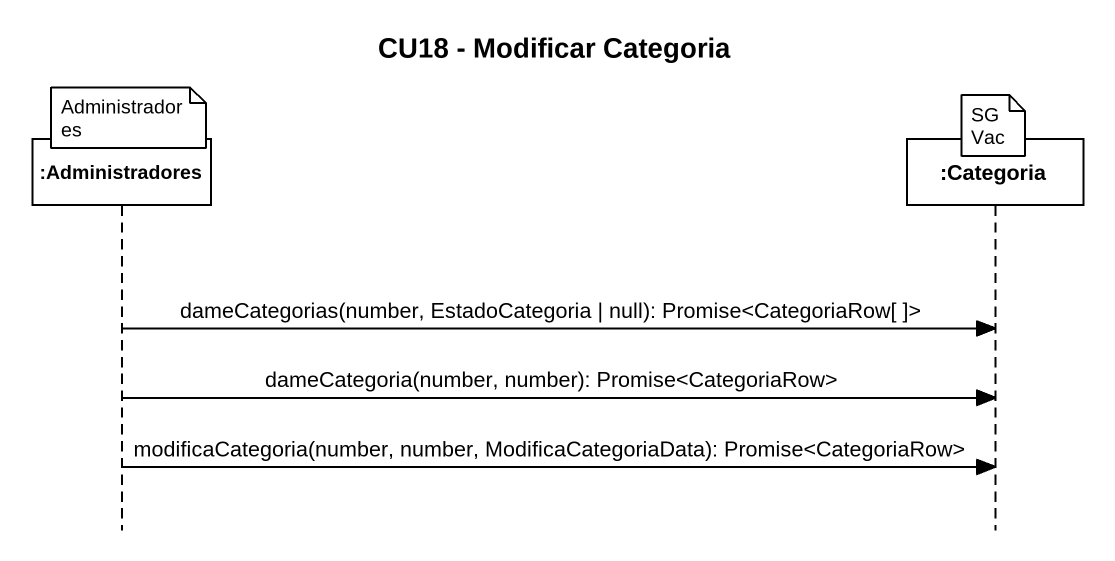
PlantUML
@startuml
title CU18 - Modificar Categoria
hide footbox
participant ":Administradores" as Administradores
participant ":Categoria" as Categoria

note over Administradores : Administradores
note over Categoria : SGVac
Administradores -> Categoria : dameCategorias(number, EstadoCategoria | null): Promise<CategoriaRow[ ]>
Administradores -> Categoria : dameCategoria(number, number): Promise<CategoriaRow>
Administradores -> Categoria : modificaCategoria(number, number, ModificaCategoriaData): Promise<CategoriaRow>
@enduml
